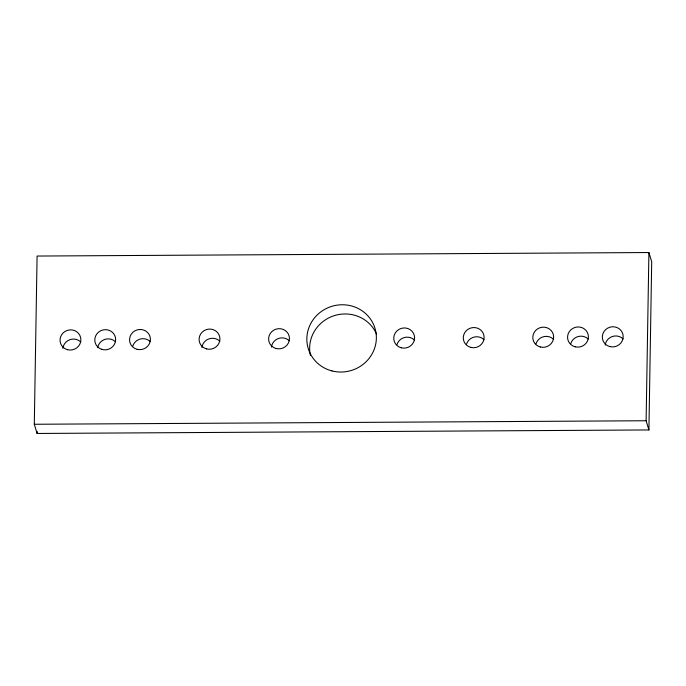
<?xml version="1.0" encoding="UTF-8"?>
<svg xmlns="http://www.w3.org/2000/svg" width="686" height="686" viewBox="0 0 686 686"><rect width="100%" height="100%" fill="white"/><g stroke="black" fill="none" stroke-linecap="round" stroke-linejoin="round"><path stroke-width="1.03" d="M34.3 424.265L37.087 256.05L648.905 252.534L651.7 261.735L648.913 429.95L37.095 433.466L34.3 424.265L646.118 420.75L648.913 429.95M37.095 433.466L37.13 431.323M646.118 420.75L648.905 252.534M62.88 348.342A10.461 10.058 -16.9 0 1 80.742 341.98M97.755 347.356A10.461 10.058 -16.9 0 1 115.445 341.714M132.75 346.207A10.461 10.058 -16.9 0 1 150.268 341.577M201.924 347.536A10.461 10.058 -16.9 0 1 219.794 341.182M271.45 347.142A10.461 10.058 -16.9 0 1 289.32 340.779M310.449 355.562A34.883 33.528 -16.9 0 1 333.988 315.731A34.883 33.528 -16.9 0 1 376.537 334.091M396.937 344.689A10.461 10.058 -16.9 0 1 414.464 340.059M466.463 344.286A10.461 10.058 -16.9 0 1 483.99 339.664M535.989 343.883A10.461 10.058 -16.9 0 1 553.508 339.261M570.752 343.686A10.461 10.058 -16.9 0 1 588.271 339.064M605.181 345.144A10.461 10.058 -16.9 0 1 623.094 338.918M67.597 349.723A10.461 10.058 -16.9 0 0 80.571 337.289A10.461 10.058 -16.9 0 0 63.198 332.864A10.461 10.058 -16.9 0 0 67.597 349.723M101.579 349.294A10.461 10.058 -16.9 0 0 115.505 337.855A10.461 10.058 -16.9 0 0 98.57 332.127A10.461 10.058 -16.9 0 0 101.579 349.294M575.125 346.807A10.461 10.058 -16.9 0 0 588.099 334.374A10.461 10.058 -16.9 0 0 570.726 329.949A10.461 10.058 -16.9 0 0 575.125 346.807M609.803 346.584A10.461 10.058 -16.9 0 0 622.888 334.254A10.461 10.058 -16.9 0 0 605.558 329.692A10.461 10.058 -16.9 0 0 609.803 346.584M137.123 349.32A10.461 10.058 -16.9 0 0 150.097 336.886A10.461 10.058 -16.9 0 0 132.724 332.461A10.461 10.058 -16.9 0 0 137.123 349.32M206.649 348.925A10.461 10.058 -16.9 0 0 219.623 336.492A10.461 10.058 -16.9 0 0 202.25 332.067A10.461 10.058 -16.9 0 0 206.649 348.925M276.166 348.522A10.461 10.058 -16.9 0 0 289.149 336.089A10.461 10.058 -16.9 0 0 271.776 331.664A10.461 10.058 -16.9 0 0 276.166 348.522M401.31 347.802A10.461 10.058 -16.9 0 0 414.293 335.368A10.461 10.058 -16.9 0 0 396.92 330.944A10.461 10.058 -16.9 0 0 401.31 347.802M470.836 347.408A10.461 10.058 -16.9 0 0 483.819 334.974A10.461 10.058 -16.9 0 0 466.446 330.549A10.461 10.058 -16.9 0 0 470.836 347.408M540.362 347.005A10.461 10.058 -16.9 0 0 553.336 334.571A10.461 10.058 -16.9 0 0 535.972 330.146A10.461 10.058 -16.9 0 0 540.362 347.005M332.067 370.946A34.883 33.528 -16.9 0 0 375.328 329.503A34.883 33.528 -16.9 0 0 317.412 314.754A34.883 33.528 -16.9 0 0 332.067 370.946"/></g></svg>
